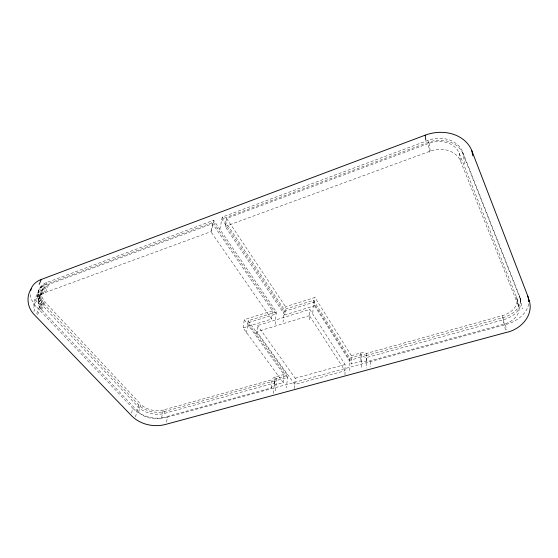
<?xml version="1.0" encoding="UTF-8"?>
<svg xmlns="http://www.w3.org/2000/svg" width="558" height="558" viewBox="0 0 558 558"><rect width="100%" height="100%" fill="white"/><g stroke="black" fill="none" stroke-linecap="round" stroke-linejoin="round"><path stroke-width="0.42" stroke-dasharray="2.79 2.09" d="M284.789 314.97L225.139 226.443L226.66 218.422L429.179 143.246A23.61 19.223 -13.7 0 1 459.213 153.255L516.485 297.044L518.354 305.533A20.779 14.138 -9.2 0 1 503.853 324.177L366.836 361.737C361.689 359.589 356.374 363.098 351.338 363.935L351.352 355.606L314.942 297.477L285.522 306.719L284.789 314.97L314.517 305.749L314.942 297.477M349.824 370.617L349.873 358.076L313.491 300.33L284.196 309.495L283.073 321.931M344.997 374.976L345.095 364.507L309.788 309.418L257.601 325.537L256.324 335.895M312.829 312.808L313.491 300.33M275.108 324.372L276.363 311.95L213.7 220.284L46.788 282.508C37.693 285.333 34.694 298.091 41.738 304.626L138.056 406.768A19.349 11.857 11.5 0 0 164.198 413.464L274.403 383.018L274.731 379.838L275.499 378.98L287.558 375.415L286.575 387.824M274.543 380.849L164.638 411.469A19.307 11.864 11.5 0 1 138.558 404.78L42.554 302.645C39.004 298.739 37.037 292.559 39.988 287.754M38.084 301.92C39.158 295.273 41.69 286.965 48.699 284.482L212.528 223.667L272.437 310.834L271.565 319.064L243.121 327.888L283.262 382.662L274.417 385.097L272.639 385.906L271.23 387.943L161.513 418.019A16.886 10.26 11.4 0 1 138.656 412.188L40.873 309.041L38.858 305.498L38.084 301.92L41.431 293.947L42.715 289.051M309.195 319.839L309.788 309.418M294.512 388.633L295.238 378.254L257.601 325.537M283.262 382.662L283.952 374.432L244.278 319.678L272.437 310.834M275.492 390.837L276.635 378.457M273.427 393.355L274.599 380.981M274.417 385.097L275.192 376.88L283.952 374.432M271.23 387.943L272.144 379.14L273.427 377.696L275.192 376.88M246.476 333.154L248.164 320.773L276.363 311.95M243.121 327.888L244.278 319.678M274.348 382.886L274.536 381.874L276.447 380.493L287.398 377.459L247.885 322.81L276.154 313.994L213.282 222.272L45.965 284.482L41.92 286.693L39.144 289.735M219.887 229.192L222.265 217.097L427.979 140.4A27.244 22.187 -13.7 0 1 462.694 151.999L519.568 296.165L522.434 308.979M271.565 319.064L210.854 231.696L212.528 223.667M211.175 232.386L213.7 220.284M166.486 422.141L167.56 417.126L505.506 324.637A31.708 21.741 -9.4 0 0 528.712 303.168M164.198 413.464L164.638 411.469M161.513 418.019L163.285 409.997L272.032 379.733M138.656 412.188L140.651 404.18L44.863 301.899L42.185 297.526L41.431 293.947M135.524 416.84L138.558 404.78M131.542 413.248L132.825 408.254L34.715 304.982A30.055 19.844 19.2 0 1 30.383 294.066M40.873 309.041L44.166 301.062M41.578 309.878L44.863 301.899M37.581 314.677L42.554 302.645M38.614 298.551L41.78 294.394L45.393 292.455L48.699 284.482M36.702 313.645L41.697 301.62M39.716 307.291L43.029 299.311M39.555 301.578L40.385 299.604M43.419 293.348L46.746 285.375M38.858 305.498L42.185 297.526M40.427 295.628L43.775 287.656M33.898 311.476L35.991 306.481M41.78 294.394L45.121 286.428M45.965 284.482L46.788 282.508M38.314 303.698L41.648 295.726M39.555 295.524L44.619 283.506M38.181 300.197L41.536 292.225M38.572 299.52L39.402 297.547M33.424 305.435L38.523 293.417M37.665 296.73L42.75 284.719M33.696 307.493L38.781 295.468M34.017 301.543L39.13 289.525M37.798 293.403L38.635 291.429M40.364 288.116L41.201 286.142M45.393 292.455L210.854 231.696M225.139 226.443L430.197 151.141A23.91 19.328 -13.2 0 1 460.622 161.234L518.354 305.533M351.352 355.606C356.339 354.769 361.598 351.254 366.69 353.395L502.193 315.689A20.548 14.124 -9.4 0 0 516.485 297.044M349.873 358.076C355.181 357.776 361.047 352.572 366.264 355.572L366.473 368.147M366.264 355.572L503.023 317.648A23.708 16.294 -9.4 0 0 519.568 296.165M295.238 378.254L345.095 364.507M248.164 320.773L287.558 375.415M222.265 217.097L284.196 309.495M226.66 218.422L285.522 306.719M314.517 305.749L351.338 363.935M520.161 298.244L520.635 300.35M517.015 298.837L518.877 307.332M505.506 324.637L506.552 329.952M503.023 317.648L505.534 330.462M502.193 315.689L503.853 324.177M462.694 151.999L464.898 164.038M459.213 153.255L460.622 161.234M429.179 143.246L430.197 151.141M427.979 140.4L429.5 152.306M370.575 361.563L370.686 366.787M366.69 353.395L366.836 361.737M361.647 354.797L361.786 367.366M360.824 352.963L360.907 361.298M167.56 417.126A25.801 15.819 11.5 0 1 132.825 408.254M163.285 409.997A16.733 10.281 11.5 0 1 140.651 404.18M428.23 142.353L221.875 219.078L284.015 311.538L313.38 302.38L349.866 360.14C355.188 359.84 361.068 354.644 366.299 357.636L503.435 319.755A23.778 16.301 -9.4 0 0 520.035 298.272L463.056 153.973A27.328 22.215 -13.6 0 0 428.23 142.353M309.432 315.64L256.84 331.717L294.805 384.448L345.039 370.756L309.432 315.64"/><path stroke-width="0.84" d="M39.158 284.434L41.292 279.453L425.182 135.175A36.444 29.637 -13.6 0 1 471.852 150.806L527.791 296.068L529.047 301.39M31.136 288.856C25.926 296.926 27.488 307.758 34.094 314.503L132.134 416.359C140.602 424.485 153.471 427.379 164.777 424.638L506.629 332.352C521.193 329.346 535.003 314.238 528.572 298.851M471.852 150.806L472.842 155.787M425.182 135.175L425.789 140.086M30.62 290.753A30.055 19.844 19.2 0 1 41.292 279.453M527.791 296.068A31.708 21.741 -9.4 0 1 528.803 301.718"/></g></svg>
